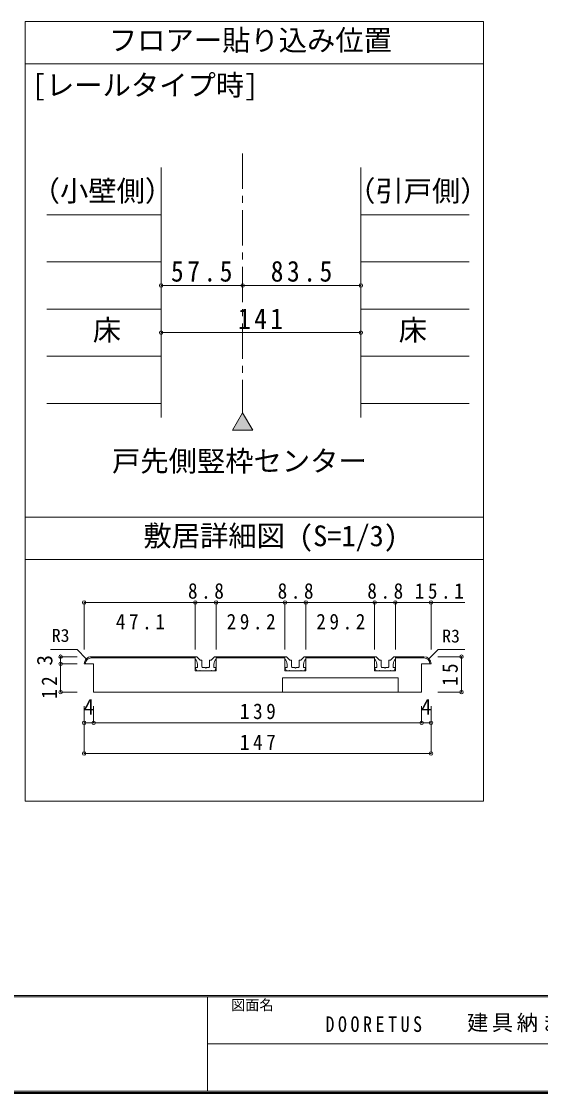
# Model space of a CAD drawing. Units: millimetres at full size, sheet at 1:5, with parts at other scales. Extents: x -957 to 993, y -689 to 708.
# Drawn here: x -114 to 253, y -689 to 68 of the extents above; entities that cross this region are included whole.
import ezdxf
from ezdxf.enums import TextEntityAlignment as Align

# ---------------------------------------------------------------- set-up
doc = ezdxf.new("R2010")
doc.units = ezdxf.units.MM
doc.header["$LTSCALE"] = 5
doc.header["$PDMODE"] = 32
doc.header["$PDSIZE"] = 2.5
doc.linetypes.add('CHAIN1', pattern=[8, 5, -1, 1, -1])
for name, color, linetype, lineweight in [('0-B_寸法', 7, 'Continuous', 9), ('F-0_補助線', 7, 'Continuous', 9), ('F-1_枠', 6, 'Continuous', 9)]:
    doc.layers.add(name, color=color, linetype=linetype, lineweight=lineweight)
doc.layers.add('F-A_文字', color=7, linetype='Continuous')
doc.styles.add('ＭＳ ゴシック', font='')
doc.styles.get('ＭＳ ゴシック').set_extended_font_data('MS Gothic')

msp = doc.modelspace()

# ---------------------------------------------------------------- linework, layer by layer
at = {"layer": '0-B_寸法'}
for p, q in [((-110.94, 68.058), (212.744, 68.058)), ((-110.94, 68.058), (-110.94, -482.581)), ((212.744, -482.581), (212.744, 68.058)), ((-110.94, 38.058), (212.744, 38.058)), ((-14.886, -35.143), (-14.886, -211.65)), ((126.114, -35.143), (126.114, -211.65)), ((-14.886, -118.397), (42.614, -118.397)), ((42.614, -118.397), (126.114, -118.397)), ((-14.886, -151.698), (126.114, -151.698)), ((42.614, -208.332), (35.476, -220.694)), ((42.614, -208.332), (49.751, -220.694)), ((49.751, -220.694), (35.476, -220.694)), ((212.744, -281.942), (-110.94, -281.942)), ((-110.94, -311.942), (212.744, -311.942)), ((9.21, -342.258), (-69.29, -342.258)), ((-69.29, -342.258), (-69.29, -375.591)), ((23.876, -342.258), (9.21, -342.258)), ((9.21, -342.258), (9.21, -375.591)), ((72.543, -342.258), (23.876, -342.258)), ((23.876, -342.258), (23.876, -375.591)), ((87.21, -342.258), (72.543, -342.258)), ((72.543, -342.258), (72.543, -375.591)), ((135.876, -342.258), (87.21, -342.258)), ((87.21, -342.258), (87.21, -375.591)), ((135.876, -342.258), (150.543, -342.258)), ((135.876, -342.258), (135.876, -375.591)), ((150.543, -342.258), (150.543, -375.591)), ((150.543, -342.258), (199.537, -342.258)), ((175.71, -342.258), (175.71, -375.591)), ((-74.29, -375.591), (-92.982, -375.591)), ((-74.29, -375.591), (-92.982, -375.591)), ((-67.826, -382.056), (-74.29, -375.591)), ((-67.826, -382.056), (-74.29, -375.591)), ((174.245, -382.056), (180.71, -375.591)), ((174.245, -382.056), (180.71, -375.591)), ((180.71, -375.591), (199.537, -375.591)), ((180.71, -375.591), (199.537, -375.591)), ((-85.957, -385.591), (-85.957, -380.591)), ((-85.957, -380.591), (-74.29, -380.591)), ((-85.957, -405.591), (-85.957, -385.591)), ((-85.957, -385.591), (-74.29, -385.591)), ((-62.624, -385.591), (-69.29, -385.591)), ((-62.624, -385.591), (-69.29, -385.591)), ((-64.29, -380.591), (9.21, -380.591)), ((-64.29, -381.424), (9.21, -381.424)), ((-64.29, -381.424), (9.21, -381.424)), ((-62.624, -405.591), (-62.624, -385.591)), ((9.043, -380.591), (9.948, -380.591)), ((9.043, -382.258), (9.043, -380.591)), ((9.043, -380.591), (9.948, -380.591)), ((12.646, -382.945), (10.537, -380.835)), ((12.646, -382.945), (10.537, -380.835)), ((10.71, -388.091), (10.71, -385.985)), ((13, -383.091), (13.543, -383.091)), ((13, -383.091), (13.543, -383.091)), ((13.876, -387.591), (13.876, -383.425)), ((19.21, -387.591), (19.21, -383.425)), ((20.086, -383.091), (19.543, -383.091)), ((20.086, -383.091), (19.543, -383.091)), ((20.439, -382.945), (22.549, -380.835)), ((20.439, -382.945), (22.549, -380.835)), ((22.376, -388.091), (22.376, -385.985)), ((24.043, -380.591), (23.138, -380.591)), ((23.876, -380.591), (72.543, -380.591)), ((23.876, -380.591), (23.876, -390.591)), ((23.876, -380.591), (72.543, -380.591)), ((23.876, -381.424), (72.543, -381.424)), ((23.876, -381.424), (72.543, -381.424)), ((72.376, -380.591), (73.281, -380.591)), ((72.376, -382.258), (72.376, -380.591)), ((72.376, -380.591), (73.281, -380.591)), ((72.543, -380.591), (72.543, -390.591)), ((75.98, -382.945), (73.87, -380.835)), ((75.98, -382.945), (73.87, -380.835)), ((74.043, -388.091), (74.043, -385.985)), ((76.333, -383.091), (76.876, -383.091)), ((76.333, -383.091), (76.876, -383.091)), ((77.21, -387.591), (77.21, -383.425)), ((82.543, -387.591), (82.543, -383.425)), ((83.419, -383.091), (82.876, -383.091)), ((83.419, -383.091), (82.876, -383.091)), ((83.773, -382.945), (85.882, -380.835)), ((83.773, -382.945), (85.882, -380.835)), ((85.71, -388.091), (85.71, -385.985)), ((87.376, -380.591), (86.471, -380.591)), ((87.21, -380.591), (87.21, -390.591)), ((87.21, -380.591), (135.876, -380.591)), ((87.21, -380.591), (135.876, -380.591)), ((87.21, -381.424), (135.876, -381.424)), ((87.21, -381.424), (135.876, -381.424)), ((135.71, -380.591), (136.614, -380.591)), ((135.71, -382.258), (135.71, -380.591)), ((135.71, -380.591), (136.614, -380.591)), ((135.876, -380.591), (135.876, -390.591)), ((139.313, -382.945), (137.204, -380.835)), ((139.313, -382.945), (137.204, -380.835)), ((137.376, -388.091), (137.376, -385.985)), ((139.667, -383.091), (140.21, -383.091)), ((139.667, -383.091), (140.21, -383.091)), ((140.543, -387.591), (140.543, -383.425)), ((145.876, -387.591), (145.876, -383.425)), ((146.752, -383.091), (146.21, -383.091)), ((146.752, -383.091), (146.21, -383.091)), ((147.106, -382.945), (149.215, -380.835)), ((147.106, -382.945), (149.215, -380.835)), ((149.043, -388.091), (149.043, -385.985)), ((150.71, -380.591), (149.805, -380.591)), ((150.543, -380.591), (150.543, -390.591)), ((150.543, -380.591), (170.71, -380.591)), ((150.543, -380.591), (170.71, -380.591)), ((150.543, -381.424), (170.71, -381.424)), ((150.543, -381.424), (170.71, -381.424)), ((169.043, -385.591), (175.71, -385.591)), ((169.043, -405.591), (169.043, -385.591)), ((169.043, -385.591), (175.71, -385.591)), ((197.234, -380.591), (180.567, -380.591)), ((197.234, -405.591), (197.234, -380.591)), ((9.21, -390.591), (23.876, -390.591)), ((9.21, -390.591), (23.876, -390.591)), ((10.21, -390.591), (9.4, -388.547)), ((10.21, -390.591), (9.4, -388.547)), ((10.71, -388.091), (9.71, -388.091)), ((10.71, -388.091), (9.71, -388.091)), ((12.043, -390.591), (10.21, -390.591)), ((12.043, -390.591), (10.21, -390.591)), ((12.043, -390.591), (12.376, -390.258)), ((12.043, -390.591), (12.376, -390.258)), ((12.376, -390.258), (12.71, -390.591)), ((12.376, -390.258), (12.71, -390.591)), ((20.376, -390.591), (12.71, -390.591)), ((20.376, -390.591), (12.71, -390.591)), ((16.543, -388.591), (17.043, -388.091)), ((16.543, -388.591), (17.043, -388.091)), ((17.043, -388.091), (18.71, -388.091)), ((17.043, -388.091), (18.71, -388.091)), ((20.71, -390.258), (20.376, -390.591)), ((20.71, -390.258), (20.376, -390.591)), ((21.043, -390.591), (20.71, -390.258)), ((21.043, -390.591), (20.71, -390.258)), ((21.043, -390.591), (22.876, -390.591)), ((21.043, -390.591), (22.876, -390.591)), ((22.376, -388.091), (23.376, -388.091)), ((22.376, -388.091), (23.376, -388.091)), ((22.876, -390.591), (23.686, -388.547)), ((22.876, -390.591), (23.686, -388.547)), ((72.543, -390.591), (87.21, -390.591)), ((72.543, -390.591), (87.21, -390.591)), ((73.543, -390.591), (72.733, -388.547)), ((73.543, -390.591), (72.733, -388.547)), ((74.043, -388.091), (73.043, -388.091)), ((74.043, -388.091), (73.043, -388.091)), ((75.376, -390.591), (73.543, -390.591)), ((75.376, -390.591), (73.543, -390.591)), ((75.376, -390.591), (75.71, -390.258)), ((75.376, -390.591), (75.71, -390.258)), ((75.71, -390.258), (76.043, -390.591)), ((75.71, -390.258), (76.043, -390.591)), ((83.71, -390.591), (76.043, -390.591)), ((83.71, -390.591), (76.043, -390.591)), ((79.876, -388.591), (80.376, -388.091)), ((79.876, -388.591), (80.376, -388.091)), ((80.376, -388.091), (82.043, -388.091)), ((80.376, -388.091), (82.043, -388.091)), ((84.043, -390.258), (83.71, -390.591)), ((84.043, -390.258), (83.71, -390.591)), ((84.376, -390.591), (84.043, -390.258)), ((84.376, -390.591), (84.043, -390.258)), ((84.376, -390.591), (86.21, -390.591)), ((84.376, -390.591), (86.21, -390.591)), ((85.71, -388.091), (86.71, -388.091)), ((85.71, -388.091), (86.71, -388.091)), ((86.21, -390.591), (87.019, -388.547)), ((86.21, -390.591), (87.019, -388.547)), ((135.876, -390.591), (150.543, -390.591)), ((135.876, -390.591), (150.543, -390.591)), ((136.876, -390.591), (136.066, -388.547)), ((136.876, -390.591), (136.066, -388.547)), ((137.376, -388.091), (136.376, -388.091)), ((137.376, -388.091), (136.376, -388.091)), ((138.71, -390.591), (136.876, -390.591)), ((138.71, -390.591), (136.876, -390.591)), ((138.71, -390.591), (139.043, -390.258)), ((138.71, -390.591), (139.043, -390.258)), ((139.043, -390.258), (139.376, -390.591)), ((139.043, -390.258), (139.376, -390.591)), ((147.043, -390.591), (139.376, -390.591)), ((147.043, -390.591), (139.376, -390.591)), ((143.21, -388.591), (143.71, -388.091)), ((143.21, -388.591), (143.71, -388.091)), ((143.71, -388.091), (145.376, -388.091)), ((143.71, -388.091), (145.376, -388.091)), ((147.376, -390.258), (147.043, -390.591)), ((147.376, -390.258), (147.043, -390.591)), ((147.71, -390.591), (147.376, -390.258)), ((147.71, -390.591), (147.376, -390.258)), ((147.71, -390.591), (149.543, -390.591)), ((147.71, -390.591), (149.543, -390.591)), ((149.043, -388.091), (150.043, -388.091)), ((149.043, -388.091), (150.043, -388.091)), ((149.543, -390.591), (150.353, -388.547)), ((149.543, -390.591), (150.353, -388.547)), ((70.71, -395.591), (152.376, -395.591)), ((152.376, -405.591), (152.376, -395.591)), ((-85.957, -405.591), (-74.29, -405.591)), ((169.043, -405.591), (-62.624, -405.591)), ((169.043, -405.591), (-62.624, -405.591)), ((197.234, -405.591), (180.567, -405.591)), ((-69.29, -427.258), (-69.29, -415.591)), ((-62.624, -427.258), (-62.624, -415.591)), ((169.043, -427.258), (169.043, -415.591)), ((175.71, -427.258), (175.71, -415.591)), ((-62.624, -427.258), (-69.29, -427.258)), ((-69.29, -448.924), (-69.29, -427.258)), ((169.043, -427.258), (-62.624, -427.258)), ((175.71, -427.258), (169.043, -427.258)), ((175.71, -448.924), (175.71, -427.258)), ((175.71, -448.924), (-69.29, -448.924)), ((212.744, -482.581), (-110.94, -482.581))]:
    msp.add_line(p, q, dxfattribs=at)
at = {"layer": '0-B_寸法', "linetype": 'CHAIN1'}
msp.add_line((42.614, -25.143), (42.614, -208.332), dxfattribs=at)
at = {"layer": '0-B_寸法', "color": 4}
for p, q in [((-95.786, -68.445), (-14.886, -68.445)), ((126.114, -68.445), (202.614, -68.445)), ((-14.886, -101.746), (-95.786, -101.746)), ((126.114, -101.746), (202.614, -101.746)), ((-14.886, -135.048), (-95.786, -135.048)), ((126.114, -135.048), (202.614, -135.048)), ((-14.886, -168.349), (-95.786, -168.349)), ((126.114, -168.349), (202.614, -168.349)), ((-14.886, -201.65), (-95.786, -201.65)), ((126.114, -201.65), (202.614, -201.65))]:
    msp.add_line(p, q, dxfattribs=at)
at = {"layer": '0-B_寸法'}
for points in [[(-64.29, -380.591), (9.21, -380.591), (9.21, -390.591)], [(24.043, -382.258), (24.043, -380.591), (23.138, -380.591)], [(87.376, -382.258), (87.376, -380.591), (86.471, -380.591)], [(150.71, -382.258), (150.71, -380.591), (149.805, -380.591)], [(14.376, -388.091), (16.043, -388.091), (16.543, -388.591)], [(14.376, -388.091), (16.043, -388.091), (16.543, -388.591)], [(77.71, -388.091), (79.376, -388.091), (79.876, -388.591)], [(77.71, -388.091), (79.376, -388.091), (79.876, -388.591)], [(141.043, -388.091), (142.71, -388.091), (143.21, -388.591)], [(141.043, -388.091), (142.71, -388.091), (143.21, -388.591)], [(70.71, -405.591), (70.71, -395.591), (152.376, -395.591)]]:
    msp.add_lwpolyline(points, dxfattribs=at)
for centre, major_axis, start_param, end_param in [((-64.29, -385.591), (5, 0), 1.5707963, 3.1415927), ((-64.29, -385.591), (5, 0), 1.5707963, 3.1415927), ((-64.29, -385.591), (4.167, 0), 1.5707963, 3.1415927), ((-64.29, -385.591), (4.167, 0), 1.5707963, 3.1415927), ((5.71, -385.985), (-5, 0), 3.1415927, 3.9826668), ((5.71, -385.985), (-5, 0), 3.1415927, 3.9826668), ((9.948, -381.425), (-0.833, 0), 3.9269908, 4.712389), ((9.948, -381.425), (-0.833, 0), 3.9269908, 4.712389), ((13, -382.591), (-0.5, 0), 0.7853982, 1.5707963), ((13, -382.591), (-0.5, 0), 0.7853982, 1.5707963), ((13.543, -383.425), (-0.333, 0), 3.1415927, 4.712389), ((13.543, -383.425), (-0.333, 0), 3.1415927, 4.712389), ((19.543, -383.425), (-0.333, 0), 4.712389, 6.2831853), ((19.543, -383.425), (-0.333, 0), 4.712389, 6.2831853), ((20.086, -382.591), (-0.5, 0), 1.5707963, 2.3561945), ((20.086, -382.591), (-0.5, 0), 1.5707963, 2.3561945), ((27.376, -385.985), (-5, 0), 5.4421111, 6.2831853), ((27.376, -385.985), (-5, 0), 5.4421111, 6.2831853), ((23.138, -381.425), (-0.833, 0), 4.712389, 5.4977871), ((23.138, -381.425), (-0.833, 0), 4.712389, 5.4977871), ((69.043, -385.985), (-5, 0), 3.1415927, 3.9826668), ((69.043, -385.985), (-5, 0), 3.1415927, 3.9826668), ((73.281, -381.425), (-0.833, 0), 3.9269908, 4.712389), ((73.281, -381.425), (-0.833, 0), 3.9269908, 4.712389), ((76.333, -382.591), (-0.5, 0), 0.7853982, 1.5707963), ((76.333, -382.591), (-0.5, 0), 0.7853982, 1.5707963), ((76.876, -383.425), (-0.333, 0), 3.1415927, 4.712389), ((76.876, -383.425), (-0.333, 0), 3.1415927, 4.712389), ((82.876, -383.425), (-0.333, 0), 4.712389, 6.2831853), ((82.876, -383.425), (-0.333, 0), 4.712389, 6.2831853), ((83.419, -382.591), (-0.5, 0), 1.5707963, 2.3561945), ((83.419, -382.591), (-0.5, 0), 1.5707963, 2.3561945), ((90.709, -385.985), (-5, 0), 5.4421111, 6.2831853), ((90.709, -385.985), (-5, 0), 5.4421111, 6.2831853), ((86.471, -381.425), (-0.833, 0), 4.712389, 5.4977871), ((86.471, -381.425), (-0.833, 0), 4.712389, 5.4977871), ((132.376, -385.985), (-5, 0), 3.1415927, 3.9826668), ((132.376, -385.985), (-5, 0), 3.1415927, 3.9826668), ((136.614, -381.425), (-0.833, 0), 3.9269908, 4.712389), ((136.614, -381.425), (-0.833, 0), 3.9269908, 4.712389), ((139.667, -382.591), (-0.5, 0), 0.7853982, 1.5707963), ((139.667, -382.591), (-0.5, 0), 0.7853982, 1.5707963), ((140.21, -383.425), (-0.333, 0), 3.1415927, 4.712389), ((140.21, -383.425), (-0.333, 0), 3.1415927, 4.712389), ((146.21, -383.425), (-0.333, 0), 4.712389, 6.2831853), ((146.21, -383.425), (-0.333, 0), 4.712389, 6.2831853), ((146.752, -382.591), (-0.5, 0), 1.5707963, 2.3561945), ((146.752, -382.591), (-0.5, 0), 1.5707963, 2.3561945), ((154.043, -385.985), (-5, 0), 5.4421111, 6.2831853), ((154.043, -385.985), (-5, 0), 5.4421111, 6.2831853), ((149.805, -381.425), (-0.833, 0), 4.712389, 5.4977871), ((149.805, -381.425), (-0.833, 0), 4.712389, 5.4977871), ((170.71, -385.591), (5, 0), 6.2831853, 7.8539816), ((170.71, -385.591), (5, 0), 6.2831853, 7.8539816), ((170.71, -385.591), (4.167, 0), 6.2831853, 7.8539816), ((170.71, -385.591), (4.167, 0), 6.2831853, 7.8539816), ((9.71, -388.425), (-0.333, 0), 4.712389, 6.6604557), ((9.71, -388.425), (-0.333, 0), 4.712389, 6.6604557), ((14.376, -387.591), (-0.5, 0), 6.2831853, 7.8539816), ((14.376, -387.591), (-0.5, 0), 6.2831853, 7.8539816), ((18.71, -387.591), (-0.5, 0), 1.5707963, 3.1415927), ((18.71, -387.591), (-0.5, 0), 1.5707963, 3.1415927), ((23.376, -388.425), (-0.333, 0), 2.7643223, 4.712389), ((23.376, -388.425), (-0.333, 0), 2.7643223, 4.712389), ((73.043, -388.425), (-0.333, 0), 4.712389, 6.6604557), ((73.043, -388.425), (-0.333, 0), 4.712389, 6.6604557), ((77.71, -387.591), (-0.5, 0), 6.2831853, 7.8539816), ((77.71, -387.591), (-0.5, 0), 6.2831853, 7.8539816), ((82.043, -387.591), (-0.5, 0), 1.5707963, 3.1415927), ((82.043, -387.591), (-0.5, 0), 1.5707963, 3.1415927), ((86.71, -388.425), (-0.333, 0), 2.7643223, 4.712389), ((86.71, -388.425), (-0.333, 0), 2.7643223, 4.712389), ((136.376, -388.425), (-0.333, 0), 4.712389, 6.6604557), ((136.376, -388.425), (-0.333, 0), 4.712389, 6.6604557), ((141.043, -387.591), (-0.5, 0), 6.2831853, 7.8539816), ((141.043, -387.591), (-0.5, 0), 6.2831853, 7.8539816), ((145.376, -387.591), (-0.5, 0), 1.5707963, 3.1415927), ((145.376, -387.591), (-0.5, 0), 1.5707963, 3.1415927), ((150.043, -388.425), (-0.333, 0), 2.7643223, 4.712389), ((150.043, -388.425), (-0.333, 0), 2.7643223, 4.712389)]:
    msp.add_ellipse(centre, major_axis=major_axis, ratio=0.999999, start_param=start_param, end_param=end_param, dxfattribs=at)
for p in [(-14.886, -118.397), (42.614, -118.397), (126.114, -118.397), (-14.886, -151.698), (126.114, -151.698), (-69.29, -342.258), (9.21, -342.258), (23.876, -342.258), (72.543, -342.258), (87.21, -342.258), (135.876, -342.258), (150.543, -342.258), (175.71, -342.258), (-85.957, -380.591), (-85.957, -385.591), (197.234, -380.591), (-85.957, -405.591), (197.234, -405.591), (-69.29, -427.258), (-62.624, -427.258), (169.043, -427.258), (175.71, -427.258), (-69.29, -448.924), (175.71, -448.924)]:
    msp.add_point(p, dxfattribs=at)
at = {"layer": '0-B_寸法', "color": 16}
msp.add_solid([(49.751, -220.694), (42.614, -208.332), (35.476, -220.694)], dxfattribs=at)
at = {"layer": 'F-1_枠'}
for p, q in [((992.782, -619.898), (-957.218, -619.898)), ((992.782, -620.731), (-957.218, -620.731)), ((17.782, -620.731), (17.782, -687.398)), ((17.782, -654.065), (991.115, -654.066)), ((992.782, -687.398), (-957.218, -687.398)), ((992.782, -688.231), (-957.218, -688.231)), ((992.782, -689.065), (-957.218, -689.065))]:
    msp.add_line(p, q, dxfattribs=at)

# ---------------------------------------------------------------- texts
at = {"layer": '0-B_寸法', "style": 'ＭＳ ゴシック'}
for s, height, p in [('フロアー貼り込み位置', 14.66, (-51.861, 43.058)), ('[レールタイプ時]', 14.66, (-106.269, 11.368)), ('（小壁側）', 14.66, (-106.396, -63.341)), ('（引戸側）', 14.66, (116.399, -63.341)), ('床', 14.66, (-63.234, -161.698)), ('床', 14.66, (152.864, -161.698)), ('戸先側竪枠センター', 14.66, (-49.651, -254.074)), ('敷居詳細図 (S=1/3)', 14.66, (-27.468, -306.933)), ('R3', 9.164, (-92.165, -372.863)), ('R3', 9.164, (183.615, -373.267)), ('4', 11, (-69.707, -424.758)), ('4', 11, (168.626, -424.758))]:
    msp.add_text(s, height=height, dxfattribs=at).set_placement(p, align=Align.BOTTOM_LEFT)
msp.add_text('3', height=11, rotation=90, dxfattribs=at).set_placement((-88.457, -386.841), align=Align.BOTTOM_LEFT)
at = {"layer": '0-B_寸法', "attachment_point": 7, "style": 'ＭＳ ゴシック'}
for s, insert, char_height in [('\\T1.28;\\W0.9;57.5', (-8.011, -115.897), 14.66), ('\\T1.28;\\W0.9;83.5', (62.489, -115.897), 14.66), ('\\T1.27;\\W0.9;141', (39.364, -149.198), 14.66), ('\\T1.38;\\W0.9;8.8', (4.043, -339.758), 11), ('\\T1.38;\\W0.9;8.8', (67.376, -339.758), 11), ('\\T1.38;\\W0.9;8.8', (130.71, -339.758), 11), ('\\T1.38;\\W0.9;15.1', (164.221, -339.758), 11), ('\\T1.38;\\W0.9;47.1', (-46.915, -361.424), 11), ('\\T1.38;\\W0.9;29.2', (31.335, -361.424), 11), ('\\T1.38;\\W0.9;29.2', (94.668, -361.424), 11), ('\\T1.38;\\W0.9;139', (40.71, -424.758), 11), ('\\T1.38;\\W0.9;147', (40.71, -446.424), 11)]:
    msp.add_mtext(s, dxfattribs=dict(at, insert=insert, char_height=char_height))
at = {"layer": '0-B_寸法', "char_height": 11, "attachment_point": 7, "rotation": 90, "style": 'ＭＳ ゴシック'}
for s, insert in [('\\T1.36;\\W0.9;15', (194.734, -401.216)), ('\\T1.36;\\W0.9;12', (-88.457, -410.27))]:
    msp.add_mtext(s, dxfattribs=dict(at, insert=insert))
at = {"layer": 'F-0_補助線', "insert": (101.115, -645.731), "char_height": 11, "attachment_point": 7, "style": 'ＭＳ ゴシック'}
msp.add_mtext('\\T1.39;\\W0.85;DOORETUS', dxfattribs=at)
at = {"layer": 'F-A_文字', "style": 'ＭＳ ゴシック'}
msp.add_text('図面名', height=7.331, dxfattribs=at).set_placement((34.449, -632.398), align=Align.BOTTOM_LEFT)
at = {"layer": 'F-A_文字', "insert": (201.115, -645.731), "char_height": 11, "attachment_point": 7, "style": 'ＭＳ ゴシック'}
msp.add_mtext('\\T1.17;建具納まり図', dxfattribs=at)

doc.saveas('drawing.dxf')
